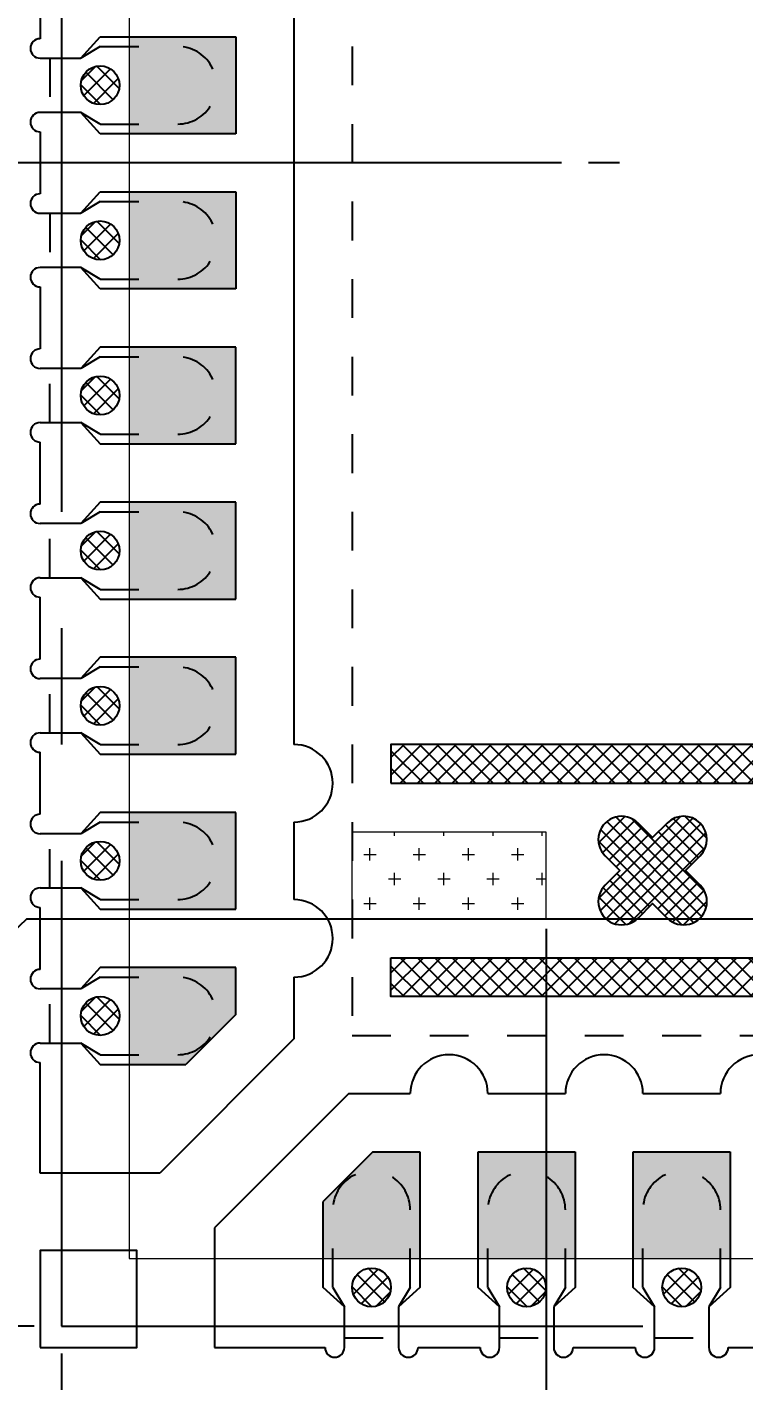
# Model space of a CAD drawing. Header units: inches. Extents: x 5 to 403, y 5 to 265.
# Drawn here: x 289.488 to 291.337, y 228.816 to 232.307 of the extents above; entities that cross this region are included whole.
import ezdxf

# ---------------------------------------------------------------- set-up
doc = ezdxf.new("R2010")
doc.units = ezdxf.units.IN
doc.header["$MEASUREMENT"] = 0
for name, pattern in [('CENTER', [2, 1.25, -0.25, 0.25, -0.25]), ('HIDDEN', [0.375, 0.25, -0.125]), ('HIDDEN2', [4.7625, 3.175, -1.5875])]:
    doc.linetypes.add(name, pattern=pattern)
for name, color, linetype in [('CEN(中心线)', 1, 'CENTER'), ('DIM(尺寸标注）', 4, 'Continuous'), ('Half etch on top side（正面半蚀刻、实线）', 6, 'Continuous'), ('LFBOT（框架底面线、虚线）', 4, 'HIDDEN'), ('LFTOP（框架正面线、实线）', 7, 'Continuous'), ('PKG LINE（虚线）', 2, 'HIDDEN'), ('PLATING（电镀）', 3, 'Continuous')]:
    doc.layers.add(name, color=color, linetype=linetype)
doc.styles.get("Standard").update_dxf_attribs({"font": ''})
doc.styles.add('宋体', font='')
doc.styles.get('Standard').set_extended_font_data('SimSun')
doc.styles.get('宋体').set_extended_font_data('SimSun')
doc.dimstyles.new('ISO-25', dxfattribs={"dimtxt": 0.2, "dimasz": 0.15, "dimexe": 0.025, "dimexo": 0.025, "dimgap": 0.025, "dimtad": 0, "dimdec": 3, "dimzin": 1, "dimdsep": 46, "dimtxsty": '宋体', "dimcen": 0.15, "dimadec": 0, "dimazin": 0, "dimtfac": 1, "dimtdec": 3, "dimtmove": 0, "dimatfit": 3, "dimfxl": 0, "dimarcsym": 0})
doc.dimstyles.get("Standard").update_dxf_attribs({"dimtxt": 0.18, "dimasz": 0.18, "dimexe": 0.18, "dimexo": 0.0625, "dimgap": 0.09, "dimtad": 0, "dimtih": 1, "dimtoh": 1, "dimdec": 4, "dimzin": 0, "dimdsep": 46, "dimtxsty": 'Standard', "dimcen": 0.09, "dimadec": 0, "dimazin": 0, "dimtfac": 1, "dimtdec": 4, "dimtofl": 0, "dimtmove": 0, "dimatfit": 3, "dimfxl": 0, "dimtolj": 1, "dimtzin": 0, "dimarcsym": 0})
pattern_1 = [(0, (-315.306106, 257.86014), (0.0635, 0.0635), [0.03175, -0.09525]), (90, (-315.29023, 257.84427), (-0.0635, 0.0635), [0.03175, -0.09525])]

# ---------------------------------------------------------------- blocks, each defined once
blk = doc.blocks.new('*D90')
at = {"layer": 'Defpoints', "color": 0}
for p in [(288.8864, 231.9575), (290.9368, 231.9575), (290.9368, 231.9575)]:
    blk.add_point(p, dxfattribs=at)
at = {"layer": 'DIM(尺寸标注）'}
blk.add_line((290.8668, 231.9575), (288.8864, 231.9575), dxfattribs=at)
at = {"layer": 'DIM(尺寸标注）', "insert": (288.6017, 231.9575), "char_height": 0.125, "attachment_point": 5, "style": '宋体'}
blk.add_mtext('0.000 ', dxfattribs=at)
blk = doc.blocks.new('*D95')
at = {"layer": 'Defpoints', "color": 0}
for p in [(292.5768, 231.9575), (289.5768, 228.9575), (289.5528, 227.9785)]:
    blk.add_point(p, dxfattribs=at)
at = {"layer": 'DIM(尺寸标注）'}
for p, q in [((289.5768, 228.8875), (289.5768, 228.4985)), ((289.5768, 228.4985), (289.5528, 228.2385)), ((289.5528, 228.2385), (289.5528, 227.9785))]:
    blk.add_line(p, q, dxfattribs=at)
at = {"layer": 'DIM(尺寸标注）', "insert": (289.5528, 227.5132), "char_height": 0.125, "attachment_point": 5, "rotation": 90, "style": '宋体'}
blk.add_mtext('3.0000PKG ', dxfattribs=at)
blk = doc.blocks.new('*D96')
at = {"layer": 'Defpoints', "color": 0}
for p in [(292.5768, 231.9575), (288.8864, 228.9526), (289.5768, 228.9575)]:
    blk.add_point(p, dxfattribs=at)
at = {"layer": 'DIM(尺寸标注）'}
for p, q in [((289.1464, 228.9526), (288.8864, 228.9526)), ((289.3168, 228.9575), (289.1464, 228.9526)), ((289.5068, 228.9575), (289.3168, 228.9575))]:
    blk.add_line(p, q, dxfattribs=at)
at = {"layer": 'DIM(尺寸标注）', "insert": (288.4211, 228.9526), "char_height": 0.125, "attachment_point": 5, "style": '宋体'}
blk.add_mtext('3.0000PKG ', dxfattribs=at)
blk = doc.blocks.new('*D24')
at = {"layer": 'Defpoints', "color": 0}
for p in [(290.9368, 231.9575), (292.3868, 230.0075), (288.8864, 229.7202)]:
    blk.add_point(p, dxfattribs=at)
at = {"layer": 'DIM(尺寸标注）', "color": 0, "lineweight": -2}
for p, q in [((289.4864, 230.0075), (289.1864, 229.7202)), ((292.3618, 230.0075), (289.4864, 230.0075)), ((289.1864, 229.7202), (288.8864, 229.7202))]:
    blk.add_line(p, q, dxfattribs=at)
at = {"layer": 'DIM(尺寸标注）', "color": 0, "insert": (288.33, 229.7202), "char_height": 0.125, "attachment_point": 5, "style": '宋体'}
blk.add_mtext('1.950%%p0.025\\PPLATING LINE', dxfattribs=at)
blk = doc.blocks.new('*D26')
at = {"layer": 'Defpoints', "color": 0}
for p in [(292.5768, 231.9575), (290.8268, 230.0075), (291.099, 227.9535)]:
    blk.add_point(p, dxfattribs=at)
at = {"layer": 'DIM(尺寸标注）', "color": 0, "lineweight": -2}
for p, q in [((290.8268, 229.9825), (290.8268, 228.5535)), ((290.8268, 228.5535), (291.099, 228.2535)), ((291.099, 228.2535), (291.099, 227.9535))]:
    blk.add_line(p, q, dxfattribs=at)
at = {"layer": 'DIM(尺寸标注）', "color": 0, "insert": (291.099, 227.3971), "char_height": 0.125, "attachment_point": 5, "rotation": 90, "style": '宋体'}
blk.add_mtext('1.750%%p0.025\\PPLATING LINE', dxfattribs=at)

msp = doc.modelspace()

# ---------------------------------------------------------------- hatches: boundary and pattern name
at = {"layer": 'Half etch on top side（正面半蚀刻、实线）', "lineweight": -3}
h = msp.add_hatch(dxfattribs=at)
h.set_pattern_fill('ANSI37', color=6, scale=0.01, angle=270)
h.set_pattern_definition([(225, (326.95759, 182.30031), (-0.02245064, 0.02245064), []), (135, (326.95759, 182.30031), (0.02245064, 0.02245064), [])])
edge = h.paths.add_edge_path()
edge.add_arc((289.67676, 232.15748), 0.05, 641.45916, 992.57137)
edge.add_arc((289.67676, 232.15748), 0.05, 632.57137, 641.45916)
h = msp.add_hatch(dxfattribs=at)
h.set_pattern_fill('ANSI37', color=6, scale=0.01, angle=270)
h.set_pattern_definition([(225, (326.95759, 181.90031), (-0.02245064, 0.02245064), []), (135, (326.95759, 181.90031), (0.02245064, 0.02245064), [])])
edge = h.paths.add_edge_path()
edge.add_arc((289.67676, 231.75748), 0.05, 641.45916, 992.57137)
edge.add_arc((289.67676, 231.75748), 0.05, 632.57137, 641.45916)
h = msp.add_hatch(dxfattribs=at)
h.set_pattern_fill('ANSI37', color=6, scale=0.01, angle=270)
h.set_pattern_definition([(225, (326.95759, 181.50031), (-0.02245064, 0.02245064), []), (135, (326.95759, 181.50031), (0.02245064, 0.02245064), [])])
edge = h.paths.add_edge_path()
edge.add_arc((289.67676, 231.35748), 0.05, 641.45916, 992.57137)
edge.add_arc((289.67676, 231.35748), 0.05, 632.57137, 641.45916)
h = msp.add_hatch(dxfattribs=at)
h.set_pattern_fill('ANSI37', color=6, scale=0.01, angle=270)
h.set_pattern_definition([(225, (326.95759, 181.10031), (-0.02245064, 0.02245064), []), (135, (326.95759, 181.10031), (0.02245064, 0.02245064), [])])
edge = h.paths.add_edge_path()
edge.add_arc((289.67676, 230.95748), 0.05, 641.45916, 992.57137)
edge.add_arc((289.67676, 230.95748), 0.05, 632.57137, 641.45916)
h = msp.add_hatch(dxfattribs=at)
h.set_pattern_fill('ANSI37', color=6, scale=0.01, angle=270)
h.set_pattern_definition([(225, (326.95759, 180.70031), (-0.02245064, 0.02245064), []), (135, (326.95759, 180.70031), (0.02245064, 0.02245064), [])])
edge = h.paths.add_edge_path()
edge.add_arc((289.67676, 230.55748), 0.05, 641.45916, 992.57137)
edge.add_arc((289.67676, 230.55748), 0.05, 632.57137, 641.45916)
h = msp.add_hatch(dxfattribs=at)
h.set_pattern_fill('ANSI37', color=6, scale=0.01, angle=180)
h.set_pattern_definition([(135, (-269.70797, 196.038076), (0.0224506403, 0.0224506403), []), (45, (-269.70797, 196.038076), (0.0224506403, -0.0224506403), [])])
h.paths.add_polyline_path([(290.42676, 230.35748), (290.42676, 230.45748), (292.78676, 230.45748), (292.78676, 230.35748)])
at = {"layer": 'Half etch on top side（正面半蚀刻、实线）', "linetype": 'ByBlock', "lineweight": -3}
h = msp.add_hatch(dxfattribs=at)
h.set_pattern_fill('ANSI37', color=6, scale=0.008, angle=90)
h.set_pattern_definition([(45, (739.72542, 260.810576), (0.0179605122, -0.0179605122), []), (315, (739.72542, 260.810576), (-0.0179605122, -0.0179605122), [])])
h.paths.add_polyline_path([(291.01691, 230.13248), (290.97934, 230.09491, 1), (291.06419, 230.01005), (291.10176, 230.04763), (291.13934, 230.01005, 1), (291.22419, 230.09491), (291.18662, 230.13248), (291.22419, 230.17005, 1), (291.13934, 230.25491), (291.10176, 230.21733), (291.06419, 230.25491, 1), (290.97934, 230.17005)])
at = {"layer": 'Half etch on top side（正面半蚀刻、实线）', "lineweight": -3}
h = msp.add_hatch(dxfattribs=at)
h.set_pattern_fill('ANSI37', color=6, scale=0.01, angle=270)
h.set_pattern_definition([(225, (326.95759, 180.30031), (-0.02245064, 0.02245064), []), (135, (326.95759, 180.30031), (0.02245064, 0.02245064), [])])
edge = h.paths.add_edge_path()
edge.add_arc((289.67676, 230.15748), 0.05, 641.45916, 992.57137)
edge.add_arc((289.67676, 230.15748), 0.05, 632.57137, 641.45916)
h = msp.add_hatch(dxfattribs=at)
h.set_pattern_fill('ANSI37', color=6, scale=0.01, angle=180)
h.set_pattern_definition([(225, (-269.70797, 264.226886), (0.0224506403, -0.0224506403), []), (315, (-269.70797, 264.226886), (0.0224506403, 0.0224506403), [])])
h.paths.add_polyline_path([(290.42676, 229.90748), (290.42676, 229.80748), (292.78676, 229.80748), (292.78676, 229.90748)])
h = msp.add_hatch(dxfattribs=at)
h.set_pattern_fill('ANSI37', color=6, scale=0.01, angle=270)
h.set_pattern_definition([(225, (326.95759, 179.90031), (-0.02245064, 0.02245064), []), (135, (326.95759, 179.90031), (0.02245064, 0.02245064), [])])
edge = h.paths.add_edge_path()
edge.add_arc((289.67676, 229.75748), 0.05, 641.45916, 992.57137)
edge.add_arc((289.67676, 229.75748), 0.05, 632.57137, 641.45916)
h = msp.add_hatch(dxfattribs=at)
h.set_pattern_fill('ANSI37', color=6, scale=0.01, angle=180)
h.set_pattern_definition([(225, (240.519592, 266.338307), (0.02245064, -0.02245064), []), (315, (240.519592, 266.338307), (0.02245064, 0.02245064), [])])
edge = h.paths.add_edge_path()
edge.add_arc((290.37676, 229.05748), 0.05, -542.57137, -191.45916, ccw=False)
edge.add_arc((290.37676, 229.05748), 0.05, -191.45916, -182.57137, ccw=False)
h = msp.add_hatch(dxfattribs=at)
h.set_pattern_fill('ANSI37', color=6, scale=0.01, angle=180)
h.set_pattern_definition([(225, (240.919592, 266.338307), (0.02245064, -0.02245064), []), (315, (240.919592, 266.338307), (0.02245064, 0.02245064), [])])
edge = h.paths.add_edge_path()
edge.add_arc((290.77676, 229.05748), 0.05, -542.57137, -191.45916, ccw=False)
edge.add_arc((290.77676, 229.05748), 0.05, -191.45916, -182.57137, ccw=False)
h = msp.add_hatch(dxfattribs=at)
h.set_pattern_fill('ANSI37', color=6, scale=0.01, angle=180)
h.set_pattern_definition([(225, (241.319592, 266.338307), (0.02245064, -0.02245064), []), (315, (241.319592, 266.338307), (0.02245064, 0.02245064), [])])
edge = h.paths.add_edge_path()
edge.add_arc((291.17676, 229.05748), 0.05, -542.57137, -191.45916, ccw=False)
edge.add_arc((291.17676, 229.05748), 0.05, -191.45916, -182.57137, ccw=False)
at = {"layer": 'PLATING（电镀）', "linetype": 'ByBlock', "lineweight": 5}
h = msp.add_hatch(dxfattribs=at)
h.set_pattern_fill('CROSS', color=3, scale=0.01)
h.set_pattern_definition(pattern_1)
h.paths.add_polyline_path([(289.75176, 233.63248), (290.02676, 233.63248), (290.02676, 233.88248), (289.75176, 233.88248)])
h.paths.add_polyline_path([(289.75176, 234.03248), (290.02676, 234.03248), (290.02676, 234.15393), (289.89821, 234.28248), (289.75176, 234.28248)])
h.paths.add_polyline_path([(289.75176, 232.03248), (290.02676, 232.03248), (290.02676, 232.28248), (289.75176, 232.28248)])
h.paths.add_polyline_path([(289.75176, 231.63248), (290.02676, 231.63248), (290.02676, 231.88248), (289.75176, 231.88248)])
h.paths.add_polyline_path([(293.45176, 234.50748), (293.70176, 234.50748), (293.70176, 234.78248), (293.45176, 234.78248)])
h.paths.add_polyline_path([(293.05176, 234.50748), (293.30176, 234.50748), (293.30176, 234.78248), (293.05176, 234.78248)])
h.paths.add_polyline_path([(292.65176, 234.50748), (292.90176, 234.50748), (292.90176, 234.78248), (292.65176, 234.78248)])
h.paths.add_polyline_path([(293.85176, 234.50748), (294.10176, 234.50748), (294.10176, 234.78248), (293.85176, 234.78248)])
h.paths.add_polyline_path([(291.05176, 234.50748), (291.30176, 234.50748), (291.30176, 234.78248), (291.05176, 234.78248)])
h.paths.add_polyline_path([(290.65176, 234.50748), (290.90176, 234.50748), (290.90176, 234.78248), (290.65176, 234.78248)])
h.paths.add_polyline_path([(294.25176, 234.50748), (294.50176, 234.50748), (294.50176, 234.78248), (294.25176, 234.78248)])
h.paths.add_polyline_path([(290.25176, 234.63603), (290.38032, 234.50748), (290.50176, 234.50748), (290.50176, 234.78248), (290.25176, 234.78248)])
h.paths.add_polyline_path([(290.50176, 229.13248), (290.50176, 229.40748), (290.38032, 229.40748), (290.25176, 229.27893), (290.25176, 229.13248)])
h.paths.add_polyline_path([(294.65176, 234.50748), (294.85379, 234.50748), (294.90176, 234.57464), (294.90176, 234.78248), (294.65176, 234.78248)])
h.paths.add_polyline_path([(289.75176, 232.83248), (290.02676, 232.83248), (290.02676, 233.08248), (289.75176, 233.08248)])
h.paths.add_polyline_path([(289.75176, 230.03248), (290.02676, 230.03248), (290.02676, 230.28248), (289.75176, 230.28248)])
h.paths.add_polyline_path([(289.75176, 229.63248), (289.89821, 229.63248), (290.02676, 229.76103), (290.02676, 229.88248), (289.75176, 229.88248)])
h.paths.add_polyline_path([(291.45176, 234.50748), (291.70176, 234.50748), (291.70176, 234.78248), (291.45176, 234.78248)])
h.paths.add_polyline_path([(290.90176, 229.13248), (290.90176, 229.40748), (290.65176, 229.40748), (290.65176, 229.13248)])
h.paths.add_polyline_path([(291.30176, 229.13248), (291.30176, 229.40748), (291.05176, 229.40748), (291.05176, 229.13248)])
h.paths.add_polyline_path([(292.90176, 229.13248), (292.90176, 229.40748), (292.65176, 229.40748), (292.65176, 229.13248)])
h.paths.add_polyline_path([(289.75176, 232.43248), (290.02676, 232.43248), (290.02676, 232.68248), (289.75176, 232.68248)])
h.paths.add_polyline_path([(289.75176, 231.23248), (290.02676, 231.23248), (290.02676, 231.48248), (289.75176, 231.48248)])
h.paths.add_polyline_path([(293.30176, 229.13248), (293.30176, 229.40748), (293.05176, 229.40748), (293.05176, 229.13248)])
h.paths.add_polyline_path([(293.84381, 229.13248), (293.84381, 229.40748), (293.45176, 229.40748), (293.45176, 229.13248)])
h.paths.add_polyline_path([(294.50176, 229.13248), (294.50176, 229.40748), (294.65176, 229.40748), (294.65176, 229.13248)])
h.paths.add_polyline_path([(294.50176, 229.13248), (294.50176, 229.40748), (293.84381, 229.40748), (293.84381, 229.13248)])
h.paths.add_polyline_path([(294.95176, 229.13248), (294.95176, 229.27031), (294.85379, 229.40748), (294.65176, 229.40748), (294.65176, 229.13248)])
h.paths.add_polyline_path([(292.25176, 234.50748), (292.50176, 234.50748), (292.50176, 234.78248), (292.25176, 234.78248)])
h.paths.add_polyline_path([(291.85176, 234.50748), (292.10176, 234.50748), (292.10176, 234.78248), (291.85176, 234.78248)])
h.paths.add_polyline_path([(289.75176, 233.23248), (290.02676, 233.23248), (290.02676, 233.48248), (289.75176, 233.48248)])
h.paths.add_polyline_path([(292.10176, 229.13248), (292.10176, 229.40748), (291.85176, 229.40748), (291.85176, 229.13248)])
h.paths.add_polyline_path([(292.50176, 229.13248), (292.50176, 229.40748), (292.25176, 229.40748), (292.25176, 229.13248)])
h.paths.add_polyline_path([(289.75176, 230.83248), (290.02676, 230.83248), (290.02676, 231.08248), (289.75176, 231.08248)])
h.paths.add_polyline_path([(289.75176, 230.43248), (290.02676, 230.43248), (290.02676, 230.68248), (289.75176, 230.68248)])
h.paths.add_polyline_path([(291.70176, 229.13248), (291.70176, 229.40748), (291.45176, 229.40748), (291.45176, 229.13248)])
h = msp.add_hatch(dxfattribs=at)
h.set_pattern_fill('CROSS', color=3, scale=0.01)
h.set_pattern_definition(pattern_1)
h.paths.add_polyline_path([(290.32676, 230.00748), (290.32676, 230.23248), (290.82676, 230.23248), (290.82676, 230.00748)])
h.paths.add_polyline_path([(292.38676, 230.23248), (292.38676, 230.00748), (292.88676, 230.00748), (292.88676, 230.23248)])
h.paths.add_polyline_path([(292.57676, 234.33248), (292.57676, 234.08248), (292.97676, 234.08248), (292.97676, 234.28843), (292.94005, 234.33248)])
h.paths.add_polyline_path([(291.77676, 234.23248), (291.77676, 234.08248), (292.17676, 234.08248), (292.17676, 234.23248, -0.356394), (292.05429, 234.33248), (291.89924, 234.33248, -0.356394)])
h.paths.add_polyline_path([(290.20176, 234.33248), (290.20176, 234.08248), (290.60176, 234.08248), (290.60176, 234.23501, -0.4142136), (290.45429, 234.33248)])

# ---------------------------------------------------------------- linework, layer by layer
at = {"layer": 'CEN(中心线)', "linetype": 'CENTER', "ltscale": 1.6}
msp.add_line((294.21673, 231.95748, 0.21519), (290.9368, 231.95748, 0.21519), dxfattribs=at)
at = {"layer": 'Half etch on top side（正面半蚀刻、实线）', "color": 6, "lineweight": -3, "elevation": 0.21519}
for points in [[(290.42676, 230.35748), (292.78676, 230.35748), (292.78676, 230.45748), (290.42676, 230.45748)], [(290.42676, 229.90748), (292.78676, 229.90748), (292.78676, 229.80748), (290.42676, 229.80748)]]:
    msp.add_lwpolyline(points, close=True, dxfattribs=at)
at = {"layer": 'Half etch on top side（正面半蚀刻、实线）', "color": 6, "linetype": 'ByBlock', "lineweight": -3, "elevation": 0.21519}
msp.add_lwpolyline([(290.97934, 230.09491, 1), (291.06419, 230.01005), (291.10176, 230.04763), (291.13934, 230.01005, 1), (291.22419, 230.09491), (291.18662, 230.13248), (291.22419, 230.17005, 1), (291.13934, 230.25491), (291.10176, 230.21733), (291.06419, 230.25491, 1), (290.97934, 230.17005), (291.01691, 230.13248)], format="xyb", close=True, dxfattribs=at)
at = {"layer": 'Half etch on top side（正面半蚀刻、实线）', "color": 6, "lineweight": -3}
for centre in [(289.67676, 232.15748, 0.21519), (289.67676, 231.75748, 0.21519), (289.67676, 231.35748, 0.21519), (289.67676, 230.95748, 0.21519), (289.67676, 230.55748, 0.21519), (289.67676, 230.15748, 0.21519), (289.67676, 229.75748, 0.21519), (290.37676, 229.05748, 0.21519), (290.77676, 229.05748, 0.21519), (291.17676, 229.05748, 0.21519)]:
    msp.add_circle(centre, 0.05, dxfattribs=at)
at = {"layer": 'LFBOT（框架底面线、虚线）', "linetype": 'HIDDEN', "ltscale": 0.2}
for p, q in [((289.67676, 232.25748, 0.21519), (289.62676, 232.22748, 0.21519)), ((289.67676, 232.25748, 0.21519), (289.87676, 232.25748, 0.21519)), ((289.67676, 232.05748, 0.21519), (289.62676, 232.08748, 0.21519)), ((289.67676, 232.05748, 0.21519), (289.87676, 232.05748, 0.21519)), ((289.67676, 231.85748, 0.21519), (289.62676, 231.82748, 0.21519)), ((289.67676, 231.85748, 0.21519), (289.87676, 231.85748, 0.21519)), ((289.67676, 231.65748, 0.21519), (289.62676, 231.68748, 0.21519)), ((289.67676, 231.65748, 0.21519), (289.87676, 231.65748, 0.21519)), ((289.67676, 231.45748, 0.21519), (289.62676, 231.42748, 0.21519)), ((289.67676, 231.45748, 0.21519), (289.87676, 231.45748, 0.21519)), ((289.67676, 231.25748, 0.21519), (289.62676, 231.28748, 0.21519)), ((289.67676, 231.25748, 0.21519), (289.87676, 231.25748, 0.21519)), ((289.67676, 231.05748, 0.21519), (289.62676, 231.02748, 0.21519)), ((289.67676, 231.05748, 0.21519), (289.87676, 231.05748, 0.21519)), ((289.67676, 230.85748, 0.21519), (289.62676, 230.88748, 0.21519)), ((289.67676, 230.85748, 0.21519), (289.87676, 230.85748, 0.21519)), ((289.67676, 230.65748, 0.21519), (289.62676, 230.62748, 0.21519)), ((289.67676, 230.65748, 0.21519), (289.87676, 230.65748, 0.21519)), ((289.67676, 230.45748, 0.21519), (289.62676, 230.48748, 0.21519)), ((289.67676, 230.45748, 0.21519), (289.87676, 230.45748, 0.21519)), ((289.67676, 230.25748, 0.21519), (289.62676, 230.22748, 0.21519)), ((289.67676, 230.25748, 0.21519), (289.87676, 230.25748, 0.21519)), ((289.67676, 230.05748, 0.21519), (289.62676, 230.08748, 0.21519)), ((289.67676, 230.05748, 0.21519), (289.87676, 230.05748, 0.21519)), ((289.67676, 229.85748, 0.21519), (289.62676, 229.82748, 0.21519)), ((289.67676, 229.85748, 0.21519), (289.87676, 229.85748, 0.21519)), ((289.67676, 229.65748, 0.21519), (289.62676, 229.68748, 0.21519)), ((289.67676, 229.65748, 0.21519), (289.87676, 229.65748, 0.21519)), ((290.27676, 229.05748, 0.21519), (290.27676, 229.25748, 0.21519)), ((290.47676, 229.05748, 0.21519), (290.47676, 229.25748, 0.21519)), ((290.67676, 229.05748, 0.21519), (290.67676, 229.25748, 0.21519)), ((290.87676, 229.05748, 0.21519), (290.87676, 229.25748, 0.21519)), ((291.07676, 229.05748, 0.21519), (291.07676, 229.25748, 0.21519)), ((291.27676, 229.05748, 0.21519), (291.27676, 229.25748, 0.21519)), ((290.27676, 229.05748, 0.21519), (290.30676, 229.00748, 0.21519)), ((290.47676, 229.05748, 0.21519), (290.44676, 229.00748, 0.21519)), ((290.67676, 229.05748, 0.21519), (290.70676, 229.00748, 0.21519)), ((290.87676, 229.05748, 0.21519), (290.84676, 229.00748, 0.21519)), ((291.07676, 229.05748, 0.21519), (291.10676, 229.00748, 0.21519)), ((291.27676, 229.05748, 0.21519), (291.24676, 229.00748, 0.21519))]:
    msp.add_line(p, q, dxfattribs=at)
at = {"layer": 'LFBOT（框架底面线、虚线）', "linetype": 'HIDDEN', "ltscale": 0.2, "elevation": 0.21519}
msp.add_lwpolyline([(292.88676, 234.20748), (290.67676, 234.20748), (290.32676, 233.85748), (290.32676, 229.70748), (292.88676, 229.70748)], close=True, dxfattribs=at)
for points in [[(289.54676, 232.22748), (289.54676, 232.08748)], [(289.54676, 231.82748), (289.54676, 231.68748)], [(289.54676, 231.28748), (289.54676, 231.42748)], [(289.54676, 230.88748), (289.54676, 231.02748)], [(289.54676, 230.48748), (289.54676, 230.62748)], [(289.54676, 230.08748), (289.54676, 230.22748)], [(289.54676, 229.68748), (289.54676, 229.82748)], [(290.30676, 228.92748), (290.44676, 228.92748)], [(290.70676, 228.92748), (290.84676, 228.92748)], [(291.10676, 228.92748), (291.24676, 228.92748)]]:
    msp.add_lwpolyline(points, dxfattribs=at)
at = {"layer": 'LFBOT（框架底面线、虚线）', "linetype": 'HIDDEN', "ltscale": 0.2}
for centre, start, end in [((289.87676, 232.15748, 0.21519), 269.99981, 90.00019), ((289.87676, 231.75748, 0.21519), 269.99981, 90.00019), ((289.87676, 231.35748, 0.21519), 269.99981, 90.00019), ((289.87676, 230.95748, 0.21519), 269.99981, 90.00019), ((289.87676, 230.55748, 0.21519), 269.99981, 90.00019), ((289.87676, 230.15748, 0.21519), 269.99981, 90.00019), ((289.87676, 229.75748, 0.21519), 269.99981, 90.00019), ((290.37676, 229.25748, 0.21519), 359.99981, 180.00018), ((290.77676, 229.25748, 0.21519), 359.99981, 180.00018), ((291.17676, 229.25748, 0.21519), 359.99981, 180.00018)]:
    msp.add_arc(centre, 0.1, start, end, dxfattribs=at)
at = {"layer": 'LFTOP（框架正面线、实线）', "color": 7}
for p, q in [((289.52176, 232.43748, 0.21519), (289.52176, 232.27748, 0.21519)), ((289.62676, 232.22748, 0.21519), (289.67676, 232.28248, 0.21519)), ((289.67676, 232.28248, 0.21519), (290.02676, 232.28248, 0.21519)), ((290.02676, 232.28248, 0.21519), (290.02676, 232.03248, 0.21519)), ((289.52176, 232.22748, 0.21519), (289.62676, 232.22748, 0.21519)), ((289.62676, 232.08748, 0.21519), (289.52176, 232.08748, 0.21519)), ((289.67676, 232.03248, 0.21519), (289.62676, 232.08748, 0.21519)), ((289.52176, 232.03748, 0.21519), (289.52176, 231.87748, 0.21519)), ((290.02676, 232.03248, 0.21519), (289.67676, 232.03248, 0.21519)), ((289.62676, 231.82748, 0.21519), (289.67676, 231.88248, 0.21519)), ((289.67676, 231.88248, 0.21519), (290.02676, 231.88248, 0.21519)), ((290.02676, 231.88248, 0.21519), (290.02676, 231.63248, 0.21519)), ((289.52176, 231.82748, 0.21519), (289.62676, 231.82748, 0.21519)), ((289.62676, 231.68748, 0.21519), (289.52176, 231.68748, 0.21519)), ((289.67676, 231.63248, 0.21519), (289.62676, 231.68748, 0.21519)), ((289.52176, 231.63748, 0.21519), (289.52176, 231.47748, 0.21519)), ((290.02676, 231.63248, 0.21519), (289.67676, 231.63248, 0.21519)), ((289.67676, 231.48248, 0.21519), (289.62676, 231.42748, 0.21519)), ((290.02676, 231.48248, 0.21519), (289.67676, 231.48248, 0.21519)), ((290.02676, 231.23248, 0.21519), (290.02676, 231.48248, 0.21519)), ((289.62676, 231.42748, 0.21519), (289.52176, 231.42748, 0.21519)), ((289.52176, 231.28748, 0.21519), (289.62676, 231.28748, 0.21519)), ((289.62676, 231.28748, 0.21519), (289.67676, 231.23248, 0.21519)), ((289.52176, 231.07748, 0.21519), (289.52176, 231.23748, 0.21519)), ((289.67676, 231.23248, 0.21519), (290.02676, 231.23248, 0.21519)), ((289.67676, 231.08248, 0.21519), (289.62676, 231.02748, 0.21519)), ((290.02676, 231.08248, 0.21519), (289.67676, 231.08248, 0.21519)), ((290.02676, 230.83248, 0.21519), (290.02676, 231.08248, 0.21519)), ((289.62676, 231.02748, 0.21519), (289.52176, 231.02748, 0.21519)), ((289.52176, 230.88748, 0.21519), (289.62676, 230.88748, 0.21519)), ((289.62676, 230.88748, 0.21519), (289.67676, 230.83248, 0.21519)), ((289.52176, 230.67748, 0.21519), (289.52176, 230.83748, 0.21519)), ((289.67676, 230.83248, 0.21519), (290.02676, 230.83248, 0.21519)), ((289.67676, 230.68248, 0.21519), (289.62676, 230.62748, 0.21519)), ((290.02676, 230.68248, 0.21519), (289.67676, 230.68248, 0.21519)), ((290.02676, 230.43248, 0.21519), (290.02676, 230.68248, 0.21519)), ((289.62676, 230.62748, 0.21519), (289.52176, 230.62748, 0.21519)), ((289.52176, 230.48748, 0.21519), (289.62676, 230.48748, 0.21519)), ((289.62676, 230.48748, 0.21519), (289.67676, 230.43248, 0.21519)), ((289.52176, 230.27748, 0.21519), (289.52176, 230.43748, 0.21519)), ((289.67676, 230.43248, 0.21519), (290.02676, 230.43248, 0.21519)), ((289.67676, 230.28248, 0.21519), (289.62676, 230.22748, 0.21519)), ((290.02676, 230.28248, 0.21519), (289.67676, 230.28248, 0.21519)), ((290.02676, 230.03248, 0.21519), (290.02676, 230.28248, 0.21519)), ((289.62676, 230.22748, 0.21519), (289.52176, 230.22748, 0.21519)), ((289.52176, 230.08748, 0.21519), (289.62676, 230.08748, 0.21519)), ((289.62676, 230.08748, 0.21519), (289.67676, 230.03248, 0.21519)), ((289.52176, 229.87748, 0.21519), (289.52176, 230.03748, 0.21519)), ((289.67676, 230.03248, 0.21519), (290.02676, 230.03248, 0.21519)), ((289.67676, 229.88248, 0.21519), (289.62676, 229.82748, 0.21519)), ((290.02676, 229.88248, 0.21519), (289.67676, 229.88248, 0.21519)), ((290.02676, 229.76103, 0.21519), (290.02676, 229.88248, 0.21519)), ((289.62676, 229.82748, 0.21519), (289.52176, 229.82748, 0.21519)), ((290.02676, 229.76103, 0.21519), (289.89821, 229.63248, 0.21519)), ((289.52176, 229.68748, 0.21519), (289.62676, 229.68748, 0.21519)), ((289.62676, 229.68748, 0.21519), (289.67676, 229.63248, 0.21519)), ((290.17676, 229.6989, 0.21519), (289.83034, 229.35248, 0.21519)), ((289.52176, 229.35248, 0.21519), (289.52176, 229.63748, 0.21519)), ((289.67676, 229.63248, 0.21519), (289.89821, 229.63248, 0.21519)), ((290.31818, 229.55748, 0.21519), (289.97176, 229.21106, 0.21519)), ((290.38032, 229.40748, 0.21519), (290.25176, 229.27893, 0.21519)), ((290.38032, 229.40748, 0.21519), (290.50176, 229.40748, 0.21519)), ((290.50176, 229.40748, 0.21519), (290.50176, 229.05748, 0.21519)), ((290.65176, 229.40748, 0.21519), (290.90176, 229.40748, 0.21519)), ((290.65176, 229.05748, 0.21519), (290.65176, 229.40748, 0.21519)), ((290.90176, 229.40748, 0.21519), (290.90176, 229.05748, 0.21519)), ((291.05176, 229.40748, 0.21519), (291.30176, 229.40748, 0.21519)), ((291.05176, 229.05748, 0.21519), (291.05176, 229.40748, 0.21519)), ((291.30176, 229.40748, 0.21519), (291.30176, 229.05748, 0.21519)), ((290.25176, 229.05748, 0.21519), (290.25176, 229.27893, 0.21519)), ((290.30676, 229.00748, 0.21519), (290.25176, 229.05748, 0.21519)), ((290.50176, 229.05748, 0.21519), (290.44676, 229.00748, 0.21519)), ((290.70676, 229.00748, 0.21519), (290.65176, 229.05748, 0.21519)), ((290.90176, 229.05748, 0.21519), (290.84676, 229.00748, 0.21519)), ((291.10676, 229.00748, 0.21519), (291.05176, 229.05748, 0.21519)), ((291.30176, 229.05748, 0.21519), (291.24676, 229.00748, 0.21519)), ((290.30676, 228.90248, 0.21519), (290.30676, 229.00748, 0.21519)), ((290.44676, 229.00748, 0.21519), (290.44676, 228.90248, 0.21519)), ((290.70676, 228.90248, 0.21519), (290.70676, 229.00748, 0.21519)), ((290.84676, 229.00748, 0.21519), (290.84676, 228.90248, 0.21519)), ((291.10676, 228.90248, 0.21519), (291.10676, 229.00748, 0.21519)), ((291.24676, 229.00748, 0.21519), (291.24676, 228.90248, 0.21519)), ((289.97176, 228.90248, 0.21519), (290.25676, 228.90248, 0.21519)), ((290.49676, 228.90248, 0.21519), (290.65676, 228.90248, 0.21519)), ((290.89676, 228.90248, 0.21519), (291.05676, 228.90248, 0.21519)), ((291.29676, 228.90248, 0.21519), (291.45676, 228.90248, 0.21519))]:
    msp.add_line(p, q, dxfattribs=at)
at = {"layer": 'LFTOP（框架正面线、实线）', "color": 7, "elevation": 0.21519}
for points in [[(290.17676, 233.85748), (290.17676, 230.45748)], [(290.17676, 230.25748), (290.17676, 230.05748)], [(290.17676, 229.85748), (290.17676, 229.6989)], [(290.31818, 229.55748), (290.47676, 229.55748)], [(290.67676, 229.55748), (290.87676, 229.55748)], [(291.07676, 229.55748), (291.27676, 229.55748)], [(289.83034, 229.35248), (289.52176, 229.35248)], [(289.97176, 229.21106), (289.97176, 228.90248)]]:
    msp.add_lwpolyline(points, dxfattribs=at)
msp.add_lwpolyline([(289.52176, 228.90248), (289.77176, 228.90248), (289.77176, 229.15248), (289.52176, 229.15248)], close=True, dxfattribs=at)
at = {"layer": 'LFTOP（框架正面线、实线）', "color": 7}
for centre, radius, start, end in [((289.52176, 232.25248, 0.21519), 0.025, 90, 270), ((289.52176, 232.06248, 0.21519), 0.025, 90, 270), ((289.52176, 231.85248, 0.21519), 0.025, 90, 270), ((289.52176, 231.66248, 0.21519), 0.025, 90, 270), ((289.52176, 231.45248, 0.21519), 0.025, 90, 270), ((289.52176, 231.26248, 0.21519), 0.025, 90, 270), ((289.52176, 231.05248, 0.21519), 0.025, 90, 270), ((289.52176, 230.86248, 0.21519), 0.025, 90, 270), ((289.52176, 230.65248, 0.21519), 0.025, 90, 270), ((289.52176, 230.46248, 0.21519), 0.025, 90, 270), ((290.17676, 230.35748, 0.21519), 0.1, 270, 90), ((289.52176, 230.25248, 0.21519), 0.025, 90, 270), ((289.52176, 230.06248, 0.21519), 0.025, 90, 270), ((290.17676, 229.95748, 0.21519), 0.1, 270, 90), ((289.52176, 229.85248, 0.21519), 0.025, 90, 270), ((289.52176, 229.66248, 0.21519), 0.025, 90, 270), ((290.57676, 229.55748, 0.21519), 0.1, 0, 180), ((290.97676, 229.55748, 0.21519), 0.1, 0, 180), ((291.37676, 229.55748, 0.21519), 0.1, 0, 180), ((290.28176, 228.90248, 0.21519), 0.025, 180, 0), ((290.47176, 228.90248, 0.21519), 0.025, 180, 0), ((290.68176, 228.90248, 0.21519), 0.025, 180, 0), ((290.87176, 228.90248, 0.21519), 0.025, 180, 0), ((291.08176, 228.90248, 0.21519), 0.025, 180, 0), ((291.27176, 228.90248, 0.21519), 0.025, 180, 0)]:
    msp.add_arc(centre, radius, start, end, dxfattribs=at)
at = {"layer": 'PKG LINE（虚线）', "color": 2, "linetype": 'CENTER', "ltscale": 1.2, "elevation": 0.21519}
msp.add_lwpolyline([(295.57676, 234.95748), (289.57676, 234.95748), (289.57676, 228.95748), (295.57676, 228.95748)], close=True, dxfattribs=at)
at = {"layer": 'PLATING（电镀）', "color": 3, "linetype": 'ByBlock', "lineweight": 5, "elevation": 0.21519}
msp.add_lwpolyline([(294.90176, 234.78248), (289.75176, 234.78248), (289.75176, 229.13248), (294.95176, 229.13248)], dxfattribs=at)
at = {"layer": 'PLATING（电镀）', "linetype": 'HIDDEN2', "lineweight": 9, "elevation": 0.21519}
msp.add_lwpolyline([(290.32676, 230.23248), (290.82676, 230.23248), (290.82676, 230.00748), (290.32676, 230.00748)], close=True, dxfattribs=at)

# ---------------------------------------------------------------- dimensions: what is measured, and where the dimension line sits
at = {"layer": 'DIM(尺寸标注）'}
for feature_location, offset, dtype, origin, text, dimstyle, override, picture, middle in [((290.9367986308, 231.9574807504, 0.2151886415), (-2.050405901, 0), 0, (290.9367986308, 231.9574807504, 0.2151886415), '<> ', 'Standard', {"dimscale": 1, "dimtxt": 0.125, "dimasz": 0.13, "dimexe": 0.07, "dimexo": 0.07, "dimgap": 0.07, "dimdec": 3, "dimzin": 1, "dimtxsty": '宋体', "dimcen": 0.1, "dimclrd": 256, "dimclre": 256, "dimclrt": 256, "dimtofl": 0, "dimatfit": 0, "dimtolj": 0, "dimtzin": 8, "dimlwd": 65535, "dimlwe": 65535}, '*D90', (288.6016580929, 231.9574807504, 0.2151886415)), ((292.38676, 230.00748, 0.21519), (-3.50037, -0.28725), 0, (290.9368, 231.95748, 0.21519), '<>\\PPLATING LINE', 'ISO-25', {"dimtxt": 0.125, "dimtol": 1, "dimtp": 0.025, "dimtm": 0.025}, '*D24', (288.32997, 229.72023, 0.21519)), ((289.57676, 228.95748, 0.21519), (-0.69037, -0.00486), 0, (292.57676, 231.95748, 0.21519), '<>PKG ', 'Standard', {"dimscale": 1, "dimtxt": 0.125, "dimasz": 0.13, "dimexe": 0.07, "dimexo": 0.07, "dimgap": 0.07, "dimzin": 1, "dimtxsty": '宋体', "dimcen": 0.1, "dimclrd": 256, "dimclre": 256, "dimclrt": 256, "dimtofl": 0, "dimatfit": 0, "dimtolj": 0, "dimtzin": 8, "dimlwd": 65535, "dimlwe": 65535}, '*D96', (288.42114, 228.95262, 0.21519)), ((289.57676, 228.95748, 0.21519), (-0.02395, -0.97898), 1, (292.57676, 231.95748, 0.21519), '<>PKG ', 'Standard', {"dimscale": 1, "dimtxt": 0.125, "dimasz": 0.13, "dimexe": 0.07, "dimexo": 0.07, "dimgap": 0.07, "dimzin": 1, "dimtxsty": '宋体', "dimcen": 0.1, "dimclrd": 256, "dimclre": 256, "dimclrt": 256, "dimtofl": 0, "dimatfit": 0, "dimtolj": 0, "dimtzin": 8, "dimlwd": 65535, "dimlwe": 65535}, '*D95', (289.55281, 227.51325, 0.21519)), ((290.82676, 230.00748, 0.21519), (0.27225, -2.05398), 1, (292.57676, 231.95748, 0.21519), '<>\\PPLATING LINE', 'ISO-25', {"dimtxt": 0.125, "dimtol": 1, "dimtp": 0.025, "dimtm": 0.025}, '*D26', (291.09902, 227.39707, 0.21519))]:
    dim = msp.add_ordinate_dim(feature_location=feature_location, offset=offset, dtype=dtype, origin=origin, text=text, dimstyle=dimstyle, override=override, dxfattribs=at)
    dim.commit()
    dim.dimension.update_dxf_attribs({"geometry": picture, "text_midpoint": middle})

doc.saveas('drawing.dxf')
